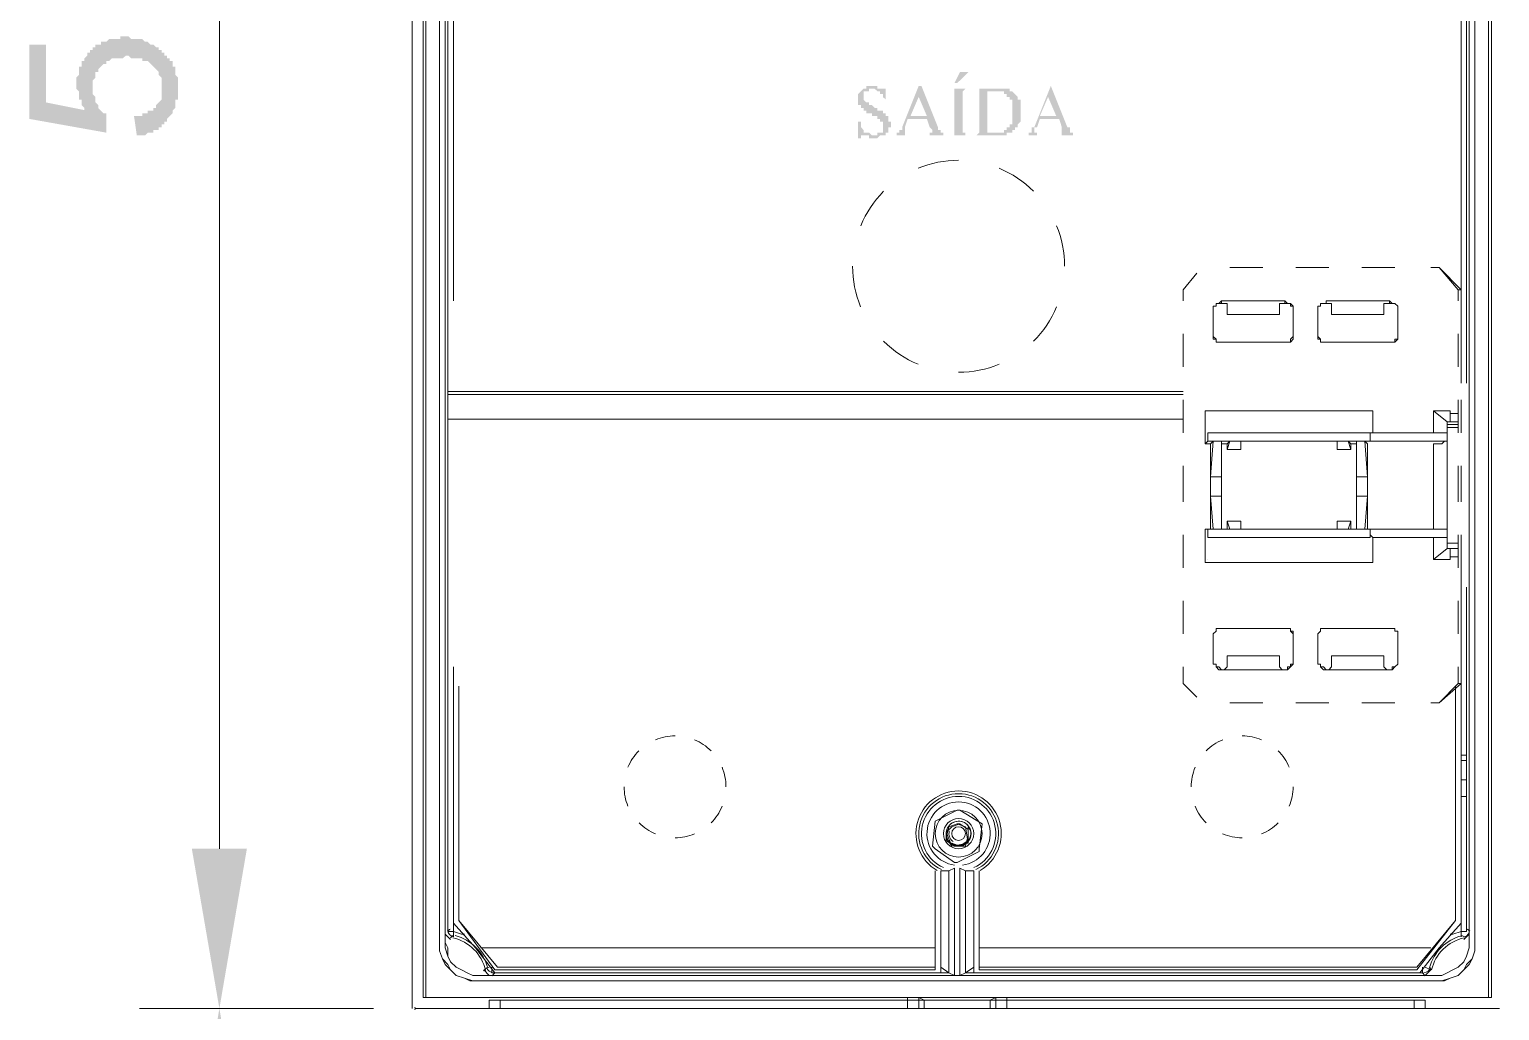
# Model space of a CAD drawing. Header units: millimetres. Extents: x -305 to 1353, y -289 to 1176.
# Drawn here: x 44.58 to 79.65, y 184.6 to 208 of the extents above; entities that cross this region are included whole.
import ezdxf

# ---------------------------------------------------------------- set-up
doc = ezdxf.new("R2010")
doc.units = ezdxf.units.MM
doc.header["$MEASUREMENT"] = 0
doc.layers.add('PDF3_0', color=7, linetype='Continuous')
doc.layers.add('PDF3_Cotas azul e laranja', color=7, linetype='Continuous', true_color=0x007eff)

msp = doc.modelspace()

# ---------------------------------------------------------------- hatches: boundary and pattern name
at = {"layer": 'PDF3_0', "transparency": 33554559}
h = msp.add_hatch(color=256, dxfattribs=at)
h.paths.add_polyline_path([(67.037, 205.47), (67.037, 205.47), (66.512, 205.47), (66.512, 205.47), (66.578, 205.47), (66.578, 205.47), (66.578, 205.47), (66.578, 205.47), (66.643, 205.47), (66.643, 205.536), (66.643, 205.536), (66.643, 205.536), (66.643, 205.536), (66.643, 205.536), (66.643, 205.536), (66.643, 205.601), (66.643, 205.601), (66.643, 205.601), (66.643, 205.667), (66.643, 205.667), (66.643, 206.389), (66.643, 206.455), (66.643, 206.455), (66.643, 206.455), (66.643, 206.521), (66.643, 206.521), (66.643, 206.521), (66.643, 206.521), (66.643, 206.521), (66.643, 206.521), (66.643, 206.586), (66.643, 206.586), (66.578, 206.586), (66.578, 206.586), (66.578, 206.586), (66.578, 206.586), (66.512, 206.586), (66.512, 206.586), (67.037, 206.586), (67.037, 206.586), (66.972, 206.586), (66.972, 206.586), (66.906, 206.586), (66.906, 206.586), (66.906, 206.586), (66.906, 206.586), (66.84, 206.521), (66.84, 206.521), (66.84, 206.521), (66.84, 206.521), (66.84, 206.521), (66.84, 206.521), (66.84, 206.455), (66.84, 206.455), (66.84, 206.455), (66.84, 206.389), (66.84, 205.667), (66.84, 205.601), (66.84, 205.601), (66.84, 205.601), (66.84, 205.601), (66.84, 205.536), (66.84, 205.536), (66.84, 205.536), (66.84, 205.536), (66.84, 205.536), (66.906, 205.536), (66.906, 205.536), (66.906, 205.47), (66.906, 205.47), (66.906, 205.47), (66.972, 205.47), (66.972, 205.47)], flags=0)
h.paths.add_polyline_path([(66.972, 206.98), (66.709, 206.718), (66.643, 206.718), (66.775, 206.98)], flags=0)
msp.add_hatch(color=256, dxfattribs=at).paths.add_polyline_path([(65.002, 206.652), (65.002, 206.258), (65.002, 206.258), (65.002, 206.258), (65.002, 206.258), (65.002, 206.324), (65.002, 206.324), (65.002, 206.324), (65.002, 206.324), (64.936, 206.389), (64.936, 206.389), (64.936, 206.389), (64.936, 206.389), (64.936, 206.389), (64.936, 206.389), (64.936, 206.455), (64.936, 206.455), (64.936, 206.455), (64.87, 206.455), (64.87, 206.521), (64.87, 206.521), (64.87, 206.521), (64.87, 206.521), (64.805, 206.521), (64.805, 206.521), (64.805, 206.521), (64.805, 206.521), (64.805, 206.521), (64.739, 206.586), (64.739, 206.586), (64.739, 206.586), (64.739, 206.586), (64.673, 206.586), (64.673, 206.586), (64.673, 206.586), (64.673, 206.586), (64.608, 206.586), (64.608, 206.586), (64.608, 206.586), (64.608, 206.586), (64.608, 206.521), (64.542, 206.521), (64.542, 206.521), (64.542, 206.521), (64.542, 206.521), (64.542, 206.521), (64.476, 206.521), (64.476, 206.455), (64.476, 206.455), (64.476, 206.455), (64.476, 206.455), (64.476, 206.389), (64.476, 206.389), (64.476, 206.389), (64.476, 206.389), (64.476, 206.389), (64.476, 206.324), (64.476, 206.324), (64.476, 206.324), (64.476, 206.324), (64.476, 206.324), (64.542, 206.258), (64.542, 206.258), (64.542, 206.258), (64.542, 206.258), (64.542, 206.258), (64.542, 206.258), (64.542, 206.258), (64.608, 206.258), (64.608, 206.192), (64.608, 206.192), (64.608, 206.192), (64.673, 206.192), (64.673, 206.192), (64.673, 206.192), (64.739, 206.127), (64.739, 206.127), (64.739, 206.127), (64.739, 206.127), (64.805, 206.127), (64.805, 206.127), (64.805, 206.061), (64.87, 206.061), (64.87, 206.061), (64.87, 206.061), (64.87, 206.061), (64.936, 206.061), (64.936, 206.061), (64.936, 205.995), (64.936, 205.995), (64.936, 205.995), (64.936, 205.995), (65.002, 205.995), (65.002, 205.995), (65.002, 205.995), (65.002, 205.995), (65.002, 205.93), (65.002, 205.93), (65.067, 205.93), (65.067, 205.93), (65.067, 205.93), (65.067, 205.864), (65.067, 205.864), (65.067, 205.864), (65.067, 205.864), (65.067, 205.864), (65.067, 205.798), (65.133, 205.798), (65.133, 205.798), (65.133, 205.733), (65.133, 205.733), (65.133, 205.733), (65.133, 205.733), (65.133, 205.667), (65.067, 205.667), (65.067, 205.667), (65.067, 205.667), (65.067, 205.601), (65.067, 205.601), (65.067, 205.601), (65.067, 205.601), (65.067, 205.601), (65.067, 205.536), (65.002, 205.536), (65.002, 205.536), (65.002, 205.536), (65.002, 205.536), (65.002, 205.47), (64.936, 205.47), (64.936, 205.47), (64.936, 205.47), (64.936, 205.47), (64.936, 205.47), (64.87, 205.47), (64.87, 205.47), (64.87, 205.47), (64.87, 205.47), (64.805, 205.404), (64.805, 205.404), (64.805, 205.404), (64.805, 205.404), (64.739, 205.404), (64.739, 205.404), (64.739, 205.404), (64.673, 205.404), (64.673, 205.404), (64.673, 205.404), (64.673, 205.404), (64.673, 205.404), (64.608, 205.404), (64.608, 205.47), (64.608, 205.47), (64.608, 205.47), (64.542, 205.47), (64.542, 205.47), (64.542, 205.47), (64.542, 205.47), (64.476, 205.47), (64.476, 205.47), (64.476, 205.47), (64.411, 205.47), (64.411, 205.47), (64.411, 205.47), (64.411, 205.47), (64.411, 205.47), (64.411, 205.47), (64.411, 205.47), (64.411, 205.47), (64.411, 205.404), (64.411, 205.404), (64.345, 205.404), (64.345, 205.798), (64.411, 205.798), (64.411, 205.798), (64.411, 205.798), (64.411, 205.733), (64.411, 205.733), (64.411, 205.733), (64.411, 205.733), (64.411, 205.667), (64.411, 205.667), (64.411, 205.667), (64.411, 205.667), (64.411, 205.667), (64.411, 205.667), (64.476, 205.601), (64.476, 205.601), (64.476, 205.601), (64.476, 205.601), (64.476, 205.601), (64.476, 205.536), (64.542, 205.536), (64.542, 205.536), (64.542, 205.536), (64.542, 205.536), (64.542, 205.536), (64.608, 205.536), (64.608, 205.536), (64.608, 205.536), (64.608, 205.536), (64.673, 205.47), (64.673, 205.47), (64.673, 205.47), (64.673, 205.47), (64.739, 205.47), (64.739, 205.47), (64.739, 205.47), (64.739, 205.47), (64.805, 205.47), (64.805, 205.47), (64.805, 205.536), (64.805, 205.536), (64.87, 205.536), (64.87, 205.536), (64.87, 205.536), (64.87, 205.536), (64.87, 205.536), (64.936, 205.536), (64.936, 205.601), (64.936, 205.601), (64.936, 205.601), (64.936, 205.601), (64.936, 205.667), (64.936, 205.667), (64.936, 205.667), (64.936, 205.667), (64.936, 205.667), (64.936, 205.733), (64.936, 205.733), (64.936, 205.733), (64.936, 205.798), (64.936, 205.798), (64.936, 205.798), (64.936, 205.798), (64.87, 205.798), (64.87, 205.798), (64.87, 205.864), (64.87, 205.864), (64.87, 205.864), (64.87, 205.864), (64.87, 205.864), (64.805, 205.864), (64.805, 205.864), (64.805, 205.864), (64.805, 205.864), (64.805, 205.93), (64.739, 205.93), (64.739, 205.93), (64.739, 205.93), (64.673, 205.93), (64.673, 205.93), (64.673, 205.93), (64.673, 205.995), (64.608, 205.995), (64.608, 205.995), (64.608, 205.995), (64.608, 205.995), (64.542, 205.995), (64.542, 206.061), (64.542, 206.061), (64.542, 206.061), (64.476, 206.061), (64.476, 206.061), (64.476, 206.061), (64.476, 206.061), (64.476, 206.061), (64.476, 206.061), (64.476, 206.127), (64.411, 206.127), (64.411, 206.127), (64.411, 206.127), (64.411, 206.127), (64.411, 206.192), (64.411, 206.192), (64.345, 206.192), (64.345, 206.192), (64.345, 206.192), (64.345, 206.258), (64.345, 206.258), (64.345, 206.258), (64.345, 206.258), (64.345, 206.324), (64.345, 206.324), (64.345, 206.324), (64.345, 206.324), (64.345, 206.389), (64.345, 206.389), (64.345, 206.389), (64.345, 206.389), (64.345, 206.455), (64.345, 206.455), (64.345, 206.455), (64.345, 206.455), (64.411, 206.521), (64.411, 206.521), (64.411, 206.521), (64.411, 206.521), (64.411, 206.521), (64.411, 206.521), (64.476, 206.586), (64.476, 206.586), (64.476, 206.586), (64.476, 206.586), (64.476, 206.586), (64.542, 206.586), (64.542, 206.586), (64.542, 206.586), (64.542, 206.652), (64.608, 206.652), (64.608, 206.652), (64.608, 206.652), (64.608, 206.652), (64.673, 206.652), (64.673, 206.652), (64.673, 206.652), (64.673, 206.652), (64.739, 206.652), (64.739, 206.652), (64.739, 206.652), (64.739, 206.652), (64.805, 206.652), (64.805, 206.652), (64.805, 206.586), (64.805, 206.586), (64.87, 206.586), (64.87, 206.586), (64.87, 206.586), (64.87, 206.586), (64.936, 206.586), (64.936, 206.586), (64.936, 206.586), (64.936, 206.586), (64.936, 206.586), (65.002, 206.586), (65.002, 206.586), (65.002, 206.586), (65.002, 206.586), (65.002, 206.652), (65.002, 206.652)])
h = msp.add_hatch(color=256, dxfattribs=at)
h.paths.add_polyline_path([(65.987, 205.864), (65.527, 205.864), (65.461, 205.667), (65.461, 205.667), (65.461, 205.601), (65.461, 205.601), (65.461, 205.601), (65.461, 205.601), (65.461, 205.536), (65.461, 205.536), (65.461, 205.536), (65.461, 205.536), (65.461, 205.536), (65.461, 205.536), (65.461, 205.536), (65.461, 205.47), (65.527, 205.47), (65.527, 205.47), (65.527, 205.47), (65.593, 205.47), (65.593, 205.47), (65.593, 205.47), (65.199, 205.47), (65.199, 205.47), (65.264, 205.47), (65.264, 205.47), (65.264, 205.47), (65.264, 205.536), (65.33, 205.536), (65.33, 205.536), (65.33, 205.536), (65.33, 205.536), (65.33, 205.536), (65.33, 205.536), (65.33, 205.601), (65.33, 205.601), (65.396, 205.601), (65.396, 205.601), (65.396, 205.667), (65.396, 205.667), (65.396, 205.667), (65.396, 205.667), (65.79, 206.652), (65.855, 206.652), (66.249, 205.667), (66.249, 205.667), (66.249, 205.601), (66.249, 205.601), (66.315, 205.601), (66.315, 205.601), (66.315, 205.536), (66.315, 205.536), (66.315, 205.536), (66.315, 205.536), (66.315, 205.536), (66.315, 205.536), (66.315, 205.536), (66.381, 205.536), (66.381, 205.47), (66.381, 205.47), (66.381, 205.47), (66.446, 205.47), (66.446, 205.47), (66.446, 205.47), (65.987, 205.47), (65.987, 205.47), (65.987, 205.47), (66.052, 205.47), (66.052, 205.47), (66.052, 205.47), (66.052, 205.536), (66.052, 205.536), (66.118, 205.536), (66.118, 205.536), (66.118, 205.536), (66.118, 205.536), (66.118, 205.536), (66.118, 205.601), (66.118, 205.601), (66.118, 205.601), (66.118, 205.601), (66.052, 205.667), (66.052, 205.667), (66.052, 205.667)], flags=0)
h.paths.add_polyline_path([(65.987, 205.93), (65.79, 206.389), (65.593, 205.93)], flags=0)
h = msp.add_hatch(color=256, dxfattribs=at)
h.paths.add_polyline_path([(67.103, 205.47), (67.103, 205.47), (67.103, 205.47), (67.169, 205.47), (67.169, 205.47), (67.169, 205.47), (67.169, 205.47), (67.234, 205.536), (67.234, 205.536), (67.234, 205.536), (67.234, 205.536), (67.234, 205.536), (67.234, 205.536), (67.234, 205.536), (67.234, 205.601), (67.234, 205.601), (67.234, 205.601), (67.234, 205.667), (67.234, 205.667), (67.234, 206.389), (67.234, 206.455), (67.234, 206.455), (67.234, 206.455), (67.234, 206.521), (67.234, 206.521), (67.234, 206.521), (67.234, 206.521), (67.234, 206.521), (67.234, 206.521), (67.234, 206.586), (67.169, 206.586), (67.169, 206.586), (67.169, 206.586), (67.169, 206.586), (67.103, 206.586), (67.103, 206.586), (67.103, 206.586), (67.103, 206.586), (67.563, 206.586), (67.563, 206.586), (67.563, 206.586), (67.628, 206.586), (67.628, 206.586), (67.628, 206.586), (67.694, 206.586), (67.694, 206.586), (67.694, 206.586), (67.76, 206.586), (67.76, 206.586), (67.76, 206.586), (67.76, 206.586), (67.825, 206.586), (67.825, 206.586), (67.825, 206.586), (67.825, 206.586), (67.891, 206.586), (67.891, 206.586), (67.891, 206.586), (67.891, 206.586), (67.891, 206.586), (67.957, 206.586), (67.957, 206.521), (67.957, 206.521), (67.957, 206.521), (67.957, 206.521), (68.022, 206.521), (68.022, 206.521), (68.022, 206.521), (68.022, 206.521), (68.022, 206.521), (68.088, 206.455), (68.088, 206.455), (68.088, 206.455), (68.088, 206.455), (68.088, 206.455), (68.154, 206.389), (68.154, 206.389), (68.154, 206.389), (68.154, 206.389), (68.154, 206.389), (68.154, 206.389), (68.154, 206.324), (68.154, 206.324), (68.219, 206.324), (68.219, 206.324), (68.219, 206.258), (68.219, 206.258), (68.219, 206.258), (68.219, 206.258), (68.219, 206.192), (68.219, 206.192), (68.219, 206.192), (68.219, 206.192), (68.219, 206.127), (68.219, 206.127), (68.219, 206.127), (68.219, 206.127), (68.219, 206.061), (68.219, 206.061), (68.219, 206.061), (68.219, 206.061), (68.219, 205.995), (68.219, 205.995), (68.219, 205.995), (68.219, 205.995), (68.219, 205.93), (68.219, 205.93), (68.219, 205.93), (68.219, 205.864), (68.219, 205.864), (68.219, 205.864), (68.219, 205.864), (68.219, 205.798), (68.219, 205.798), (68.219, 205.798), (68.219, 205.798), (68.219, 205.798), (68.154, 205.733), (68.154, 205.733), (68.154, 205.733), (68.154, 205.733), (68.154, 205.667), (68.154, 205.667), (68.154, 205.667), (68.088, 205.667), (68.088, 205.667), (68.088, 205.601), (68.088, 205.601), (68.088, 205.601), (68.088, 205.601), (68.088, 205.601), (68.022, 205.601), (68.022, 205.601), (68.022, 205.536), (68.022, 205.536), (68.022, 205.536), (67.957, 205.536), (67.957, 205.536), (67.957, 205.536), (67.957, 205.536), (67.891, 205.536), (67.891, 205.536), (67.891, 205.47), (67.891, 205.47), (67.891, 205.47), (67.825, 205.47), (67.825, 205.47), (67.825, 205.47), (67.825, 205.47), (67.76, 205.47), (67.76, 205.47), (67.76, 205.47), (67.694, 205.47), (67.694, 205.47), (67.694, 205.47), (67.694, 205.47), (67.628, 205.47), (67.628, 205.47), (67.628, 205.47), (67.628, 205.47)], flags=0)
h.paths.add_polyline_path([(67.431, 205.536), (67.431, 205.536), (67.431, 205.536), (67.497, 205.536), (67.497, 205.536), (67.497, 205.536), (67.497, 205.536), (67.563, 205.536), (67.563, 205.536), (67.563, 205.536), (67.563, 205.536), (67.563, 205.536), (67.628, 205.536), (67.628, 205.536), (67.628, 205.536), (67.694, 205.536), (67.694, 205.536), (67.694, 205.536), (67.694, 205.536), (67.76, 205.536), (67.76, 205.536), (67.76, 205.536), (67.76, 205.536), (67.76, 205.536), (67.825, 205.536), (67.825, 205.601), (67.825, 205.601), (67.825, 205.601), (67.891, 205.601), (67.891, 205.601), (67.891, 205.601), (67.891, 205.601), (67.891, 205.667), (67.891, 205.667), (67.957, 205.667), (67.957, 205.667), (67.957, 205.667), (67.957, 205.733), (67.957, 205.733), (67.957, 205.733), (67.957, 205.733), (68.022, 205.733), (68.022, 205.798), (68.022, 205.798), (68.022, 205.798), (68.022, 205.798), (68.022, 205.864), (68.022, 205.864), (68.022, 205.864), (68.022, 205.864), (68.022, 205.93), (68.022, 205.93), (68.022, 205.93), (68.022, 205.93), (68.022, 205.995), (68.022, 205.995), (68.022, 205.995), (68.022, 206.061), (68.022, 206.061), (68.022, 206.061), (68.022, 206.061), (68.022, 206.127), (68.022, 206.127), (68.022, 206.127), (68.022, 206.192), (68.022, 206.192), (68.022, 206.192), (68.022, 206.192), (68.022, 206.258), (68.022, 206.258), (68.022, 206.258), (68.022, 206.258), (68.022, 206.324), (68.022, 206.324), (67.957, 206.324), (67.957, 206.324), (67.957, 206.324), (67.957, 206.389), (67.957, 206.389), (67.957, 206.389), (67.957, 206.389), (67.891, 206.389), (67.891, 206.389), (67.891, 206.455), (67.891, 206.455), (67.891, 206.455), (67.825, 206.455), (67.825, 206.455), (67.825, 206.455), (67.825, 206.521), (67.825, 206.521), (67.76, 206.521), (67.76, 206.521), (67.76, 206.521), (67.76, 206.521), (67.694, 206.521), (67.694, 206.521), (67.694, 206.521), (67.694, 206.521), (67.628, 206.521), (67.628, 206.521), (67.628, 206.521), (67.628, 206.521), (67.563, 206.521), (67.563, 206.521), (67.563, 206.521), (67.563, 206.521), (67.497, 206.521), (67.497, 206.521), (67.497, 206.521), (67.497, 206.521), (67.431, 206.521), (67.431, 206.521), (67.431, 206.521), (67.431, 206.521)], flags=0)
h = msp.add_hatch(color=256, dxfattribs=at)
h.paths.add_polyline_path([(69.139, 205.864), (68.679, 205.864), (68.613, 205.667), (68.548, 205.667), (68.548, 205.601), (68.548, 205.601), (68.548, 205.601), (68.548, 205.601), (68.548, 205.536), (68.548, 205.536), (68.548, 205.536), (68.548, 205.536), (68.548, 205.536), (68.613, 205.536), (68.613, 205.536), (68.613, 205.47), (68.613, 205.47), (68.613, 205.47), (68.679, 205.47), (68.679, 205.47), (68.679, 205.47), (68.679, 205.47), (68.351, 205.47), (68.351, 205.47), (68.351, 205.47), (68.351, 205.47), (68.416, 205.47), (68.416, 205.536), (68.416, 205.536), (68.416, 205.536), (68.416, 205.536), (68.416, 205.536), (68.416, 205.536), (68.482, 205.536), (68.482, 205.601), (68.482, 205.601), (68.482, 205.601), (68.482, 205.601), (68.482, 205.667), (68.482, 205.667), (68.548, 205.667), (68.548, 205.667), (68.942, 206.652), (68.942, 206.652), (69.336, 205.667), (69.401, 205.667), (69.401, 205.601), (69.401, 205.601), (69.401, 205.601), (69.401, 205.601), (69.401, 205.536), (69.401, 205.536), (69.401, 205.536), (69.467, 205.536), (69.467, 205.536), (69.467, 205.536), (69.467, 205.536), (69.467, 205.536), (69.467, 205.47), (69.533, 205.47), (69.533, 205.47), (69.533, 205.47), (69.533, 205.47), (69.533, 205.47), (69.073, 205.47), (69.073, 205.47), (69.139, 205.47), (69.139, 205.47), (69.139, 205.47), (69.204, 205.47), (69.204, 205.536), (69.204, 205.536), (69.204, 205.536), (69.204, 205.536), (69.204, 205.536), (69.204, 205.536), (69.204, 205.536), (69.204, 205.601), (69.204, 205.601), (69.204, 205.601), (69.204, 205.601), (69.204, 205.667), (69.204, 205.667), (69.204, 205.667)], flags=0)
h.paths.add_polyline_path([(69.073, 205.93), (68.876, 206.389), (68.679, 205.93)], flags=0)
at = {"layer": 'PDF3_Cotas azul e laranja', "true_color": 0xff7e00, "transparency": 33554559}
msp.add_hatch(color=30, dxfattribs=at).paths.add_polyline_path([(47.141, 205.47), (47.075, 205.93), (47.141, 205.93), (47.206, 205.93), (47.272, 205.93), (47.272, 205.995), (47.338, 205.995), (47.403, 205.995), (47.403, 206.061), (47.469, 206.061), (47.535, 206.061), (47.535, 206.127), (47.6, 206.127), (47.6, 206.127), (47.6, 206.192), (47.666, 206.258), (47.666, 206.258), (47.732, 206.324), (47.732, 206.389), (47.732, 206.389), (47.732, 206.455), (47.732, 206.521), (47.732, 206.521), (47.732, 206.586), (47.732, 206.586), (47.732, 206.652), (47.732, 206.718), (47.732, 206.718), (47.732, 206.783), (47.732, 206.849), (47.732, 206.849), (47.666, 206.915), (47.666, 206.98), (47.666, 206.98), (47.6, 207.046), (47.6, 207.046), (47.535, 207.112), (47.535, 207.112), (47.469, 207.177), (47.469, 207.177), (47.403, 207.243), (47.403, 207.243), (47.338, 207.243), (47.272, 207.243), (47.272, 207.309), (47.206, 207.309), (47.141, 207.309), (47.141, 207.309), (47.075, 207.309), (47.009, 207.309), (46.944, 207.374), (46.878, 207.374), (46.878, 207.374), (46.878, 207.374), (46.812, 207.309), (46.747, 207.309), (46.681, 207.309), (46.615, 207.309), (46.615, 207.309), (46.55, 207.309), (46.484, 207.243), (46.484, 207.243), (46.418, 207.243), (46.418, 207.177), (46.353, 207.177), (46.353, 207.177), (46.287, 207.112), (46.287, 207.112), (46.221, 207.046), (46.221, 207.046), (46.221, 206.98), (46.156, 206.98), (46.156, 206.915), (46.156, 206.849), (46.156, 206.849), (46.09, 206.783), (46.09, 206.718), (46.09, 206.652), (46.09, 206.652), (46.09, 206.586), (46.09, 206.521), (46.09, 206.521), (46.09, 206.455), (46.156, 206.389), (46.156, 206.324), (46.156, 206.324), (46.156, 206.258), (46.221, 206.192), (46.221, 206.192), (46.221, 206.192), (46.221, 206.127), (46.287, 206.061), (46.287, 206.061), (46.353, 205.995), (46.353, 205.995), (46.418, 205.995), (46.418, 205.93), (46.418, 205.536), (44.58, 205.864), (44.58, 207.637), (44.974, 207.637), (44.974, 206.258), (45.959, 206.061), (45.893, 206.061), (45.893, 206.127), (45.827, 206.192), (45.827, 206.192), (45.827, 206.258), (45.827, 206.324), (45.762, 206.324), (45.762, 206.389), (45.762, 206.455), (45.762, 206.521), (45.762, 206.521), (45.696, 206.586), (45.696, 206.652), (45.696, 206.652), (45.696, 206.718), (45.696, 206.783), (45.696, 206.783), (45.696, 206.849), (45.762, 206.915), (45.762, 206.98), (45.762, 206.98), (45.762, 207.046), (45.762, 207.112), (45.827, 207.112), (45.827, 207.177), (45.827, 207.243), (45.893, 207.243), (45.893, 207.309), (45.893, 207.309), (45.959, 207.374), (45.959, 207.44), (46.024, 207.44), (46.024, 207.506), (46.024, 207.506), (46.09, 207.506), (46.09, 207.571), (46.156, 207.571), (46.156, 207.637), (46.221, 207.637), (46.287, 207.637), (46.287, 207.703), (46.353, 207.703), (46.418, 207.703), (46.418, 207.703), (46.484, 207.768), (46.55, 207.768), (46.55, 207.768), (46.615, 207.768), (46.681, 207.768), (46.747, 207.768), (46.747, 207.834), (46.812, 207.834), (46.878, 207.834), (46.944, 207.834), (46.944, 207.834), (47.009, 207.768), (47.075, 207.768), (47.141, 207.768), (47.141, 207.768), (47.206, 207.768), (47.272, 207.768), (47.272, 207.768), (47.338, 207.703), (47.403, 207.703), (47.403, 207.703), (47.469, 207.637), (47.535, 207.637), (47.535, 207.637), (47.6, 207.571), (47.666, 207.571), (47.666, 207.506), (47.666, 207.506), (47.732, 207.506), (47.732, 207.44), (47.797, 207.44), (47.797, 207.374), (47.863, 207.374), (47.863, 207.309), (47.929, 207.309), (47.929, 207.243), (47.994, 207.243), (47.994, 207.177), (47.994, 207.112), (48.06, 207.112), (48.06, 207.046), (48.06, 206.98), (48.06, 206.98), (48.06, 206.915), (48.126, 206.849), (48.126, 206.783), (48.126, 206.783), (48.126, 206.718), (48.126, 206.652), (48.126, 206.586), (48.126, 206.586), (48.126, 206.521), (48.126, 206.521), (48.126, 206.455), (48.126, 206.389), (48.126, 206.324), (48.06, 206.324), (48.06, 206.258), (48.06, 206.192), (48.06, 206.127), (48.06, 206.127), (47.994, 206.061), (47.994, 205.995), (47.994, 205.995), (47.929, 205.93), (47.929, 205.93), (47.863, 205.864), (47.863, 205.864), (47.863, 205.798), (47.797, 205.798), (47.797, 205.733), (47.732, 205.733), (47.732, 205.667), (47.666, 205.667), (47.666, 205.601), (47.6, 205.601), (47.535, 205.601), (47.535, 205.536), (47.469, 205.536), (47.403, 205.536), (47.403, 205.536), (47.338, 205.47), (47.272, 205.47), (47.206, 205.47), (47.206, 205.47), (47.141, 205.47)])

# ---------------------------------------------------------------- linework, layer by layer
at = {"layer": 'PDF3_0', "lineweight": 5}
for points in [[(53.707, 236.53), (53.707, 184.654)], [(54.561, 235.085), (78.857, 235.085), (78.923, 235.085), (79.054, 235.085), (79.12, 235.019), (79.251, 234.954), (79.317, 234.888), (79.382, 234.822), (79.382, 234.691), (79.448, 234.625), (79.448, 234.494), (79.448, 184.917)], [(78.726, 199.56), (78.726, 234.888), (54.692, 234.888), (54.692, 235.019)], [(78.923, 232.13), (78.923, 234.954), (78.857, 234.888), (78.857, 199.56)], [(54.036, 234.691), (54.036, 184.917)], [(54.561, 234.888), (54.692, 234.888), (54.692, 201.53)], [(79.382, 234.691), (79.382, 184.917)], [(53.97, 234.494), (53.97, 184.917)], [(54.364, 232.261), (54.364, 186.23), (54.364, 186.033), (54.43, 185.836), (54.561, 185.705), (54.627, 185.573), (54.758, 185.442), (54.955, 185.376), (55.152, 185.311), (55.283, 185.311), (78.135, 185.311), (78.266, 185.311), (78.463, 185.376), (78.66, 185.442), (78.791, 185.573), (78.857, 185.705), (78.988, 185.836), (79.054, 186.033), (79.054, 186.23), (79.054, 232.261)], [(79.054, 232.261), (79.054, 186.23), (79.054, 186.033), (78.988, 185.836), (78.923, 185.705), (78.791, 185.573), (78.66, 185.442), (78.463, 185.376), (78.332, 185.311), (78.135, 185.311), (55.283, 185.311), (55.086, 185.311), (54.955, 185.376), (54.758, 185.442), (54.627, 185.573), (54.495, 185.705), (54.43, 185.836), (54.364, 186.033), (54.364, 186.23), (54.364, 232.261)], [(78.923, 232.13), (78.923, 186.23), (78.923, 186.099), (78.857, 185.902), (78.791, 185.77), (78.66, 185.639), (78.529, 185.573), (78.397, 185.508), (78.266, 185.442), (78.135, 185.442), (55.283, 185.442), (55.152, 185.442), (55.021, 185.508), (54.889, 185.573), (54.758, 185.639), (54.627, 185.77), (54.561, 185.902), (54.495, 186.099), (54.495, 186.23), (54.495, 232.13)], [(72.422, 202.187), (72.094, 201.793), (72.422, 202.187)], [(78.003, 202.318), (78.2, 202.318), (78.003, 202.318)], [(78.2, 202.318), (78.2, 202.318)], [(78.726, 201.793), (78.2, 202.318), (78.66, 201.793)], [(78.726, 201.53), (78.726, 201.793), (78.66, 201.793), (78.66, 201.53)], [(73.013, 201.464), (72.947, 201.464), (72.882, 201.464), (72.882, 201.399), (72.816, 201.399), (72.816, 201.333), (72.816, 201.267), (72.816, 201.333), (72.816, 201.399), (72.882, 201.399), (72.882, 201.464), (72.947, 201.464), (73.013, 201.53), (74.523, 201.53), (74.589, 201.464), (74.654, 201.464), (74.72, 201.399), (74.72, 201.333), (74.72, 201.267), (74.72, 200.742), (74.72, 200.676), (74.72, 200.611), (74.654, 200.545), (74.589, 200.545), (74.523, 200.545), (73.013, 200.545), (74.523, 200.545), (74.589, 200.545), (74.654, 200.545), (74.654, 200.611), (74.72, 200.676), (74.72, 200.742), (74.72, 201.267), (74.72, 201.333), (74.72, 201.399), (74.654, 201.399), (74.654, 201.464), (74.589, 201.464), (74.523, 201.464)], [(74.523, 201.53), (74.523, 201.464), (74.457, 201.464), (74.392, 201.464), (74.392, 201.202), (73.144, 201.202), (73.144, 201.464), (73.079, 201.464), (73.013, 201.464), (73.013, 201.53)], [(75.508, 201.53), (77.018, 201.53)], [(77.018, 201.464), (76.953, 201.464), (76.887, 201.464), (76.887, 201.202), (75.639, 201.202), (75.639, 201.464), (75.574, 201.464), (75.508, 201.464)], [(72.816, 201.267), (72.816, 200.742), (72.816, 201.267)], [(75.311, 201.267), (75.311, 200.742), (75.311, 201.267)], [(77.215, 201.267), (77.215, 201.267)], [(77.215, 200.742), (77.215, 201.267), (77.215, 200.742)], [(74.72, 200.742), (74.72, 200.742)], [(78.66, 200.742), (78.66, 199.954)], [(73.013, 200.545), (73.013, 200.545)], [(77.018, 200.545), (75.508, 200.545), (77.018, 200.545)], [(72.094, 199.363), (54.561, 199.363)], [(76.624, 198.378), (76.624, 198.444), (76.624, 198.903), (72.619, 198.903), (72.619, 198.444), (72.619, 198.115), (72.685, 198.181)], [(78.66, 198.838), (78.463, 198.838), (78.463, 198.772), (78.463, 198.706), (78.463, 198.641), (78.463, 198.706), (78.463, 198.772), (78.463, 198.838), (78.463, 198.903), (78.069, 198.903), (78.397, 198.641), (78.463, 198.641), (78.66, 198.641)], [(78.069, 198.903), (78.069, 198.378)], [(78.66, 198.575), (78.66, 198.641), (78.66, 198.706), (78.66, 198.772), (78.66, 198.838), (78.66, 199.166)], [(78.726, 199.166), (78.726, 198.378)], [(72.094, 198.706), (54.561, 198.706)], [(78.66, 195.161), (78.66, 195.423), (78.66, 195.489), (78.66, 195.555), (78.66, 195.62), (78.463, 195.62), (78.397, 195.62), (78.66, 195.62), (78.66, 195.752), (78.397, 195.752), (78.397, 195.62), (78.397, 195.883), (78.397, 195.948), (78.397, 196.08), (78.397, 198.181), (78.397, 198.378), (78.397, 198.641), (78.397, 198.575), (78.397, 198.509), (78.397, 195.752)], [(78.66, 198.378), (78.66, 198.509), (78.66, 198.575), (78.397, 198.575)], [(78.397, 198.509), (78.66, 198.509)], [(72.75, 196.08), (72.75, 198.115), (72.816, 198.181), (72.75, 197.327), (72.75, 197.262), (72.75, 197.196), (72.75, 197.13), (72.75, 197.065), (72.75, 196.999), (72.75, 196.933), (72.75, 196.868), (72.816, 196.08), (72.75, 196.08), (72.619, 196.08)], [(72.75, 197.327), (73.013, 197.327), (73.013, 198.181), (73.013, 198.115), (73.144, 198.115), (73.21, 198.181), (73.144, 197.984), (73.473, 197.984), (73.473, 198.181), (73.473, 198.115), (73.473, 197.984)], [(76.493, 196.08), (76.493, 198.115), (76.427, 198.181), (76.493, 197.327), (76.23, 197.327), (76.23, 198.181), (76.23, 198.115), (76.099, 198.115), (76.033, 198.181), (76.099, 197.984), (75.771, 197.984), (75.771, 198.181), (75.771, 198.115), (75.771, 197.984)], [(78.069, 196.08), (78.069, 198.115), (78.135, 198.115), (78.2, 198.115), (78.266, 198.115), (78.332, 198.181), (78.397, 198.181), (76.559, 198.181), (76.559, 198.378), (78.397, 198.378)], [(72.619, 198.115), (72.75, 198.115)], [(73.013, 198.115), (73.013, 196.08)], [(73.144, 198.115), (73.144, 197.984)], [(76.23, 198.115), (76.23, 196.08), (76.099, 196.08)], [(76.099, 197.984), (76.099, 198.115)], [(78.66, 196.736), (78.66, 197.59)], [(78.726, 197.59), (78.726, 196.736)], [(73.013, 196.868), (73.013, 196.933), (73.013, 196.999), (73.013, 197.065), (73.013, 197.13), (73.013, 197.196), (73.013, 197.262), (73.013, 197.327)], [(76.23, 197.327), (76.23, 197.262), (76.23, 197.196), (76.23, 197.13), (76.23, 197.065), (76.23, 196.999), (76.23, 196.933), (76.23, 196.868), (76.23, 196.08)], [(76.493, 196.868), (76.493, 196.933), (76.493, 196.999), (76.493, 197.065), (76.493, 197.13), (76.493, 197.196), (76.493, 197.262), (76.493, 197.327)], [(72.75, 196.868), (73.013, 196.868), (73.013, 196.08), (73.144, 196.08), (73.21, 196.08), (73.144, 196.277), (73.473, 196.277), (73.473, 196.08), (73.473, 196.277)], [(78.397, 196.08), (78.332, 196.08), (78.266, 196.08), (78.2, 196.08), (78.135, 196.08), (78.069, 196.08), (76.493, 196.08), (76.427, 196.08), (76.493, 196.868), (76.23, 196.868)], [(72.685, 196.08), (72.619, 196.08), (72.619, 195.817), (72.619, 195.292), (76.624, 195.292), (76.624, 195.817), (76.624, 195.883), (76.559, 195.948), (76.559, 196.08)], [(73.144, 196.277), (73.144, 196.08)], [(73.473, 196.08), (73.473, 196.08)], [(75.771, 196.277), (75.771, 196.08), (75.771, 196.277), (76.099, 196.277)], [(75.771, 196.08), (75.771, 196.08)], [(76.23, 196.08), (76.23, 196.08)], [(76.624, 195.883), (78.069, 195.883), (78.135, 195.883), (78.2, 195.883), (78.266, 195.883), (78.332, 195.883), (78.397, 195.883)], [(78.069, 195.883), (78.069, 195.358), (78.397, 195.62)], [(78.66, 195.752), (78.66, 195.948)], [(78.726, 195.948), (78.726, 195.161)], [(72.685, 195.358), (72.685, 195.358)], [(78.069, 195.358), (78.463, 195.358), (78.463, 195.423), (78.463, 195.489), (78.463, 195.555), (78.463, 195.62), (78.463, 195.555), (78.463, 195.489), (78.463, 195.423), (78.66, 195.423)], [(78.463, 186.427), (78.529, 186.427), (78.726, 186.493), (78.726, 186.69), (78.726, 195.489), (78.726, 193.585), (78.726, 194.373)], [(78.857, 194.701), (78.857, 187.084), (78.857, 187.149), (78.857, 187.215), (78.857, 187.281), (78.857, 187.346), (78.857, 187.543), (78.857, 187.806), (78.857, 188.003), (78.857, 188.2), (78.857, 188.331), (78.857, 188.397), (78.857, 188.463), (78.857, 188.528), (78.857, 188.594), (78.857, 188.66), (78.857, 189.71), (78.726, 189.71)], [(78.66, 194.373), (78.66, 193.585)], [(73.013, 193.716), (73.013, 193.716)], [(73.013, 193.716), (74.523, 193.716), (73.013, 193.716)], [(72.816, 193.519), (72.816, 192.928), (72.816, 193.519)], [(74.72, 193.519), (74.72, 192.928), (74.72, 193.519)], [(54.692, 192.797), (54.692, 186.69), (54.692, 186.493), (54.889, 186.427), (54.955, 186.427)], [(74.523, 192.731), (74.523, 192.731)], [(77.018, 192.731), (77.018, 192.731)], [(78.726, 192.797), (78.726, 192.403), (78.66, 192.403), (78.66, 192.797)], [(54.824, 192.271), (54.824, 186.755), (54.824, 192.337)], [(72.094, 192.403), (72.094, 192.403)], [(78.726, 192.403), (78.2, 191.943), (78.66, 192.403)], [(78.594, 192.337), (78.594, 186.755), (78.594, 192.337)], [(78.003, 191.943), (78.2, 191.943), (78.003, 191.943)], [(78.2, 191.943), (78.2, 191.943)], [(78.726, 190.695), (78.857, 190.695)], [(78.857, 190.564), (78.726, 190.564)], [(78.726, 190.104), (78.857, 190.104)], [(78.726, 186.361), (78.726, 186.493), (78.857, 186.493), (78.857, 189.71)], [(66.184, 189.119), (66.184, 189.119)], [(66.578, 188.528), (66.446, 188.725), (66.512, 188.988), (66.709, 189.054), (66.906, 188.988), (66.972, 188.594)], [(66.709, 189.054), (66.775, 189.054)], [(66.775, 189.054), (66.775, 189.054)], [(66.84, 189.054), (66.84, 189.054)], [(67.3, 189.054), (67.3, 189.054)], [(54.561, 188.66), (54.561, 188.66)], [(66.972, 188.922), (66.972, 188.922)], [(78.857, 188.66), (78.857, 188.66)], [(54.561, 188.397), (54.561, 188.397)], [(66.446, 188.594), (66.446, 188.594)], [(66.578, 188.528), (66.578, 188.528)], [(78.857, 188.397), (78.857, 188.397)], [(66.643, 185.442), (66.643, 188.003), (66.512, 187.937), (66.315, 187.937), (66.315, 185.639), (66.512, 185.508), (66.315, 185.508)], [(66.775, 185.442), (66.775, 188.003), (66.906, 187.937), (67.103, 187.937), (67.103, 185.639), (66.906, 185.508), (67.103, 185.508), (67.103, 186.099), (67.103, 187.937)], [(66.315, 187.937), (66.315, 186.099), (66.315, 185.508), (55.677, 185.508), (55.218, 186.099), (54.692, 186.69)], [(66.906, 187.937), (66.906, 185.508), (66.775, 185.442), (66.643, 185.442), (66.512, 185.508), (66.512, 187.937)], [(54.561, 187.346), (54.561, 187.346)], [(78.857, 187.346), (78.857, 187.346)], [(54.561, 187.084), (54.561, 187.084)], [(78.857, 187.084), (78.857, 187.084)], [(78.857, 187.084), (78.857, 187.084)], [(67.103, 185.508), (77.741, 185.508), (78.2, 186.099), (78.726, 186.69)], [(54.364, 186.23), (54.364, 186.23)], [(55.546, 185.639), (55.415, 185.573), (55.546, 185.442), (55.283, 185.442), (55.152, 185.442), (55.021, 185.508), (54.889, 185.573), (54.758, 185.639), (54.627, 185.77), (54.561, 185.902), (54.561, 186.099), (54.495, 186.23), (54.495, 186.427), (54.627, 186.296)], [(77.872, 185.639), (78.003, 185.573), (77.872, 185.442), (78.135, 185.442), (78.266, 185.442), (78.397, 185.508), (78.529, 185.573), (78.66, 185.639), (78.791, 185.77), (78.857, 185.902), (78.923, 186.099), (78.923, 186.23), (78.923, 186.427), (78.791, 186.296)], [(78.923, 186.23), (78.923, 186.23)], [(55.349, 186.099), (66.184, 186.099)], [(67.234, 186.099), (78.003, 186.099)], [(66.315, 185.639), (66.315, 185.639)], [(66.512, 185.508), (66.512, 185.508)], [(66.906, 185.508), (66.906, 185.508)], [(67.103, 185.639), (67.103, 185.639)], [(77.806, 185.639), (77.806, 185.508), (77.741, 185.508)], [(55.283, 185.442), (55.283, 185.442)], [(55.283, 185.311), (55.283, 185.311)], [(78.135, 185.311), (78.135, 185.311)], [(55.546, 184.654), (55.546, 184.851), (55.809, 184.851), (55.809, 184.654)], [(77.609, 184.851), (55.809, 184.851)], [(65.527, 184.917), (65.527, 184.654), (65.79, 184.654)], [(65.79, 184.917), (65.79, 184.654), (65.921, 184.654)], [(67.497, 184.851), (67.497, 184.654), (65.921, 184.654), (65.921, 184.851)], [(67.628, 184.917), (67.628, 184.654), (67.497, 184.654)], [(67.891, 184.917), (67.891, 184.654), (67.628, 184.654)], [(77.609, 184.654), (77.609, 184.851), (77.872, 184.851), (77.872, 184.654)], [(65.527, 184.654), (53.773, 184.654), (79.645, 184.654), (67.891, 184.654)]]:
    msp.add_lwpolyline(points, dxfattribs=at)
for points in [[(54.561, 186.526, 0.340424), (54.692, 186.361), (54.692, 186.493), (54.561, 186.493), (54.561, 195.555), (54.561, 234.888), (54.495, 234.954), (54.495, 232.13)], [(66.972, 188.791), (66.906, 188.528), (66.643, 188.528), (66.446, 188.66), (66.446, 188.857), (66.578, 188.988), (66.775, 189.054), (66.972, 188.922), (66.972, 188.66), (66.775, 188.528), (66.578, 188.594, 0.933831), (66.939, 189.044)], [(66.446, 188.857), (66.578, 188.528), (66.972, 188.594), (66.972, 188.66, -0.313184), (66.667, 188.538)], [(67.037, 188.834, 0.15838), (66.972, 188.988), (66.972, 188.922)], [(78.923, 186.526, -0.340724), (78.812, 186.36, 0.006462), (78.745, 186.391, 0.270259), (77.972, 185.63, 0.005939), (78.022, 185.574, -0.29252), (78.803, 186.338)], [(55.618, 185.432, 0.00532), (55.677, 185.508), (55.612, 185.508), (55.612, 185.639)], [(53.773, 184.687, 0.414), (53.806, 184.654, 0.414), (53.773, 184.621)]]:
    msp.add_lwpolyline(points, format="xyb", dxfattribs=at)
for points in [[(73.21, 202.318), (73.998, 202.318)], [(74.786, 202.318), (75.574, 202.318)], [(76.362, 202.318), (77.15, 202.318)], [(72.094, 201.793), (72.094, 201.53)], [(75.311, 201.267), (75.311, 201.333), (75.311, 201.399), (75.377, 201.399), (75.377, 201.464), (75.442, 201.464), (75.508, 201.464), (75.508, 201.53), (75.508, 201.464), (75.442, 201.464), (75.377, 201.464), (75.377, 201.399), (75.311, 201.399), (75.311, 201.333)], [(77.018, 201.53), (77.084, 201.464), (77.15, 201.464), (77.215, 201.399), (77.215, 201.333), (77.215, 201.267), (77.215, 201.333), (77.215, 201.399), (77.15, 201.464), (77.084, 201.464), (77.018, 201.464)], [(72.094, 200.742), (72.094, 199.954)], [(73.013, 200.545), (72.947, 200.545), (72.882, 200.545), (72.882, 200.611), (72.816, 200.676), (72.816, 200.742), (72.816, 200.676), (72.816, 200.611), (72.882, 200.611), (72.882, 200.545), (72.947, 200.545)], [(75.508, 200.545), (75.442, 200.545), (75.377, 200.545), (75.377, 200.611), (75.311, 200.676), (75.311, 200.742), (75.311, 200.676), (75.311, 200.611), (75.377, 200.611), (75.377, 200.545), (75.442, 200.545)], [(77.215, 200.742), (77.215, 200.676), (77.215, 200.611), (77.15, 200.611), (77.15, 200.545), (77.084, 200.545), (77.018, 200.545), (77.084, 200.545), (77.15, 200.545), (77.215, 200.611), (77.215, 200.676)], [(78.726, 199.954), (78.726, 200.742)], [(54.561, 199.297), (72.094, 199.297)], [(72.094, 199.166), (72.094, 198.378)], [(73.473, 198.181), (73.21, 198.181), (73.013, 198.181), (72.816, 198.181), (72.685, 198.181), (72.685, 198.247), (72.685, 198.312), (72.685, 198.378), (76.559, 198.378), (76.559, 198.312), (76.559, 198.247), (76.559, 198.181), (76.427, 198.181), (76.23, 198.181), (76.033, 198.181), (75.771, 198.181)], [(72.094, 197.59), (72.094, 196.736)], [(72.685, 195.883), (72.685, 195.948), (72.685, 196.014), (72.685, 196.08), (72.816, 196.08), (73.013, 196.08), (73.21, 196.08), (73.473, 196.08), (75.771, 196.08), (76.033, 196.08), (76.23, 196.08), (76.427, 196.08), (76.559, 196.08), (76.559, 196.014), (76.559, 195.948), (76.559, 195.883)], [(76.099, 196.277), (76.033, 196.08), (76.099, 196.08)], [(72.094, 195.948), (72.094, 195.161)], [(54.561, 194.701), (54.561, 188.66), (54.561, 188.594), (54.561, 188.528), (54.561, 188.463), (54.561, 188.397), (54.561, 188.331), (54.561, 188.2), (54.561, 188.003), (54.561, 187.806), (54.561, 187.543), (54.561, 187.346), (54.561, 187.281), (54.561, 187.215), (54.561, 187.149), (54.561, 187.084)], [(72.094, 194.373), (72.094, 193.585)], [(72.816, 193.519), (72.816, 193.585), (72.882, 193.65), (72.882, 193.716), (72.947, 193.716), (73.013, 193.716), (72.947, 193.716), (72.882, 193.716), (72.882, 193.65), (72.816, 193.585)], [(74.523, 193.716), (74.589, 193.716), (74.654, 193.716), (74.654, 193.65), (74.72, 193.585), (74.72, 193.519), (74.72, 193.585), (74.72, 193.65), (74.654, 193.65), (74.654, 193.716), (74.589, 193.716)], [(75.311, 193.519), (75.311, 193.585), (75.377, 193.65), (75.377, 193.716), (75.442, 193.716), (75.508, 193.716), (75.442, 193.716), (75.377, 193.716), (75.377, 193.65), (75.311, 193.585)], [(77.018, 193.716), (75.508, 193.716), (77.018, 193.716), (77.084, 193.716), (77.15, 193.716), (77.15, 193.65), (77.215, 193.65), (77.215, 193.585), (77.215, 193.519), (77.215, 192.928), (77.215, 193.519), (77.215, 193.585), (77.215, 193.65), (77.15, 193.65), (77.15, 193.716), (77.084, 193.716)], [(75.508, 192.731), (75.442, 192.731), (75.377, 192.797), (75.377, 192.862), (75.311, 192.862), (75.311, 192.928), (75.311, 193.519), (75.311, 192.928), (75.311, 192.862), (75.377, 192.862), (75.377, 192.797), (75.442, 192.797)], [(73.013, 192.731), (72.947, 192.797), (72.882, 192.797), (72.882, 192.862), (72.816, 192.862), (72.816, 192.928), (72.816, 192.862), (72.882, 192.862), (72.882, 192.797), (72.947, 192.731)], [(73.144, 192.797), (73.144, 193.059), (74.392, 193.059), (74.392, 192.797), (74.457, 192.731), (74.523, 192.731), (73.013, 192.731), (73.079, 192.731)], [(74.72, 192.928), (74.72, 192.862), (74.654, 192.862), (74.654, 192.797), (74.589, 192.797), (74.589, 192.731), (74.523, 192.731), (74.589, 192.731), (74.654, 192.797), (74.72, 192.862)], [(75.639, 192.797), (75.639, 193.059), (76.887, 193.059), (76.887, 192.797), (76.953, 192.731), (77.018, 192.731), (75.508, 192.731), (75.574, 192.731)], [(77.215, 192.928), (77.215, 192.862), (77.15, 192.797), (77.084, 192.797), (77.084, 192.731), (77.018, 192.731), (77.084, 192.731), (77.15, 192.797), (77.215, 192.862)], [(72.094, 192.797), (72.094, 192.403), (72.422, 192.074), (72.094, 192.403)], [(73.21, 191.943), (73.998, 191.943)], [(74.786, 191.943), (75.574, 191.943)], [(76.362, 191.943), (77.15, 191.943)], [(78.857, 190.564), (78.857, 190.695)], [(67.3, 189.054), (66.775, 189.382), (66.709, 189.382), (66.184, 189.119), (66.118, 188.528), (66.184, 188.463), (66.643, 188.134), (66.709, 188.134), (67.234, 188.397), (67.234, 188.463)], [(55.743, 185.639), (54.824, 186.755), (55.677, 185.573), (66.184, 185.573), (66.184, 187.937), (66.184, 185.639)], [(67.234, 185.573), (77.675, 185.573), (78.594, 186.755), (77.675, 185.639), (67.234, 185.639), (67.234, 187.937)], [(54.036, 184.917), (53.97, 184.917), (65.527, 184.917), (65.593, 184.917), (65.658, 184.917), (65.724, 184.917), (65.79, 184.917), (65.921, 184.851), (65.987, 184.851), (66.052, 184.851), (66.184, 184.851), (66.315, 184.851), (66.446, 184.851), (66.578, 184.851), (66.709, 184.851), (66.84, 184.851), (66.972, 184.851), (67.103, 184.851), (67.234, 184.851), (67.366, 184.851), (67.431, 184.851), (67.497, 184.851), (67.628, 184.917), (67.694, 184.917), (67.76, 184.917), (67.825, 184.917), (67.891, 184.917), (79.448, 184.917), (79.382, 184.917)], [(66.906, 184.851), (66.84, 184.851), (66.775, 184.851), (66.709, 184.851), (66.643, 184.851), (66.578, 184.851), (66.512, 184.851), (66.578, 184.851), (66.643, 184.851), (66.709, 184.851), (66.775, 184.851), (66.84, 184.851)]]:
    msp.add_lwpolyline(points, close=True, dxfattribs=at)
msp.add_lwpolyline([(67.253, 187.944, 3.710366), (66.23, 187.944, -3.710366)], format="xyb", close=True, dxfattribs=at)
for radius in [0.558, 0.361, 0.296, 0.164, 0.164]:
    msp.add_circle((66.742, 188.824), radius, dxfattribs=at)
for centre, radius, start, end in [((66.742, 202.351), 2.528, 90.0002, 112.503), ((66.742, 202.351), 2.528, 45.0051, 67.5026), ((66.742, 202.351), 2.528, 134.9996, 157.4975), ((66.742, 202.351), 2.528, 0.0041, 22.5066), ((66.741, 202.351), 2.528, 180.0002, 202.503), ((66.742, 202.351), 2.528, 314.9996, 337.4975), ((66.742, 202.351), 2.528, 224.9996, 247.4975), ((66.742, 202.351), 2.528, 270.0002, 292.503), ((59.978, 189.939), 1.216, 90.0085, 112.4868), ((73.505, 189.94), 1.215, 67.5047, 89.9937), ((59.977, 189.941), 1.214, 134.9922, 157.5132), ((59.978, 189.94), 1.215, 45.0085, 67.4969), ((73.505, 189.94), 1.215, 112.4966, 134.998), ((73.506, 189.94), 1.215, 22.5072, 45.0095), ((59.978, 189.94), 1.215, 0.005, 22.5059), ((73.505, 189.94), 1.215, 157.4993, 180.0053), ((59.98, 189.94), 1.216, 180.0085, 202.4868), ((66.742, 188.824), 0.952, 295.6188, 244.3812), ((66.742, 188.824), 0.887, 294.2448, 245.7552), ((73.506, 189.94), 1.215, 337.4993, 0.0053), ((59.979, 189.939), 1.214, 314.9922, 337.5132), ((66.742, 188.824), 0.755, 277.2529, 262.7495), ((73.505, 189.94), 1.215, 202.4966, 224.998), ((59.978, 189.939), 1.214, 224.9922, 247.5132), ((66.742, 188.824), 0.296, 54.2914, 236.0373), ((73.505, 189.94), 1.215, 292.4966, 314.998), ((59.978, 189.941), 1.216, 270.0085, 292.4868), ((66.742, 188.824), 0.23, 164.2083, 236.0748), ((73.505, 189.94), 1.215, 247.4993, 270.0053), ((56.893, 183.586), 3.738, 127.5847, 128.8041), ((76.59, 183.586), 3.738, 51.1959, 52.4153), ((56.786, 183.994), 3.19, 131.2291, 132.5903), ((54.463, 185.344), 1.018, 12.3947, 77.6199), ((54.462, 185.344), 1.084, 14.7615, 75.2483), ((53.421, 187.39), 2.71, 317.313, 318.9056), ((55.644, 185.672), 0.164, 194.7564, 270.0172), ((77.839, 185.672), 0.164, 270.0136, 345.2129), ((80.779, 187.774), 3.738, 217.5847, 218.8041)]:
    msp.add_arc(centre, radius, start, end, dxfattribs=at)
at = {"layer": 'PDF3_Cotas azul e laranja', "lineweight": 5}
for points in [[(49.111, 232.787), (49.111, 188.463)], [(52.788, 184.654), (47.206, 184.654)], [(47.206, 184.654), (52.788, 184.654), (47.206, 184.654)]]:
    msp.add_lwpolyline(points, dxfattribs=at)
at = {"layer": 'PDF3_Cotas azul e laranja', "transparency": 33554559}
for points in [[(48.454, 188.463), (49.767, 188.463), (49.111, 184.654)], [(48.454, 180.78), (49.767, 180.78), (49.111, 184.654)]]:
    msp.add_solid(points, dxfattribs=at)

doc.saveas('drawing.dxf')
